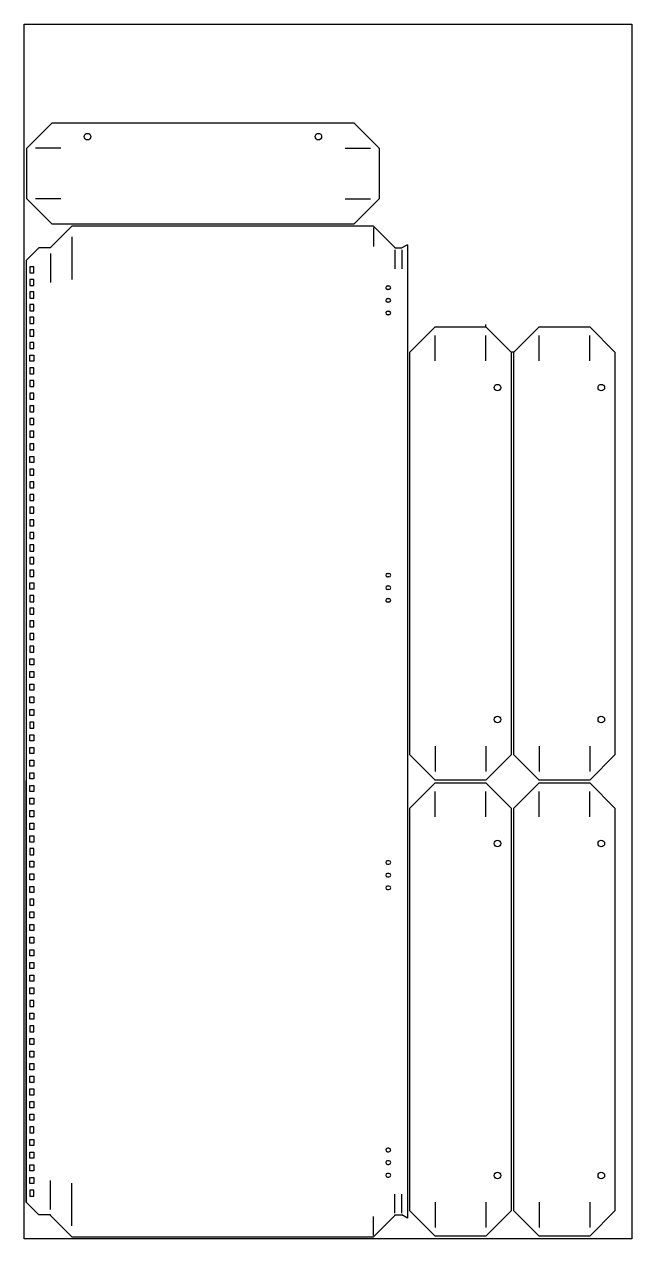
# Model space of a CAD drawing. Header units: millimetres. Extents: x 4422 to 11886, y 3045 to 5549.
# Drawn here: x 10686 to 11886, y 3045 to 5445 of the extents above; entities that cross this region are included whole.
import ezdxf

# ---------------------------------------------------------------- set-up
doc = ezdxf.new("R2010")
doc.units = ezdxf.units.MM

msp = doc.modelspace()

# ---------------------------------------------------------------- linework, layer by layer
for p, q in [((10685.6, 5444.9), (11885.6, 5444.9)), ((10685.6, 3044.9), (10685.6, 5444.9)), ((11885.6, 5444.9), (11885.6, 3044.9)), ((10740.6, 5249.9), (10690.6, 5199.9)), ((10740.6, 5249.9), (11336.6, 5249.9)), ((11336.6, 5249.9), (11386.6, 5199.9)), ((10690.6, 5099.9), (10690.6, 5199.9)), ((10757.9, 5199.9), (10707.9, 5199.9)), ((11319.3, 5199.9), (11369.3, 5199.9)), ((11386.6, 5199.9), (11386.6, 5099.9)), ((10740.6, 5049.9), (10690.6, 5099.9)), ((10757.9, 5099.9), (10707.9, 5099.9)), ((11319.3, 5099.9), (11369.3, 5099.9)), ((11336.6, 5049.9), (11386.6, 5099.9)), ((11336.6, 5049.9), (10740.6, 5049.9)), ((11375.6, 5045.9), (10779.6, 5045.9)), ((11417.6, 5003.9), (11375.6, 5045.9)), ((11375.6, 5043.5), (11375.6, 5006)), ((10779.6, 5024.8), (10779.6, 4940.4)), ((10689.6, 4977.9), (10714.6, 5002.9)), ((10737.6, 5002.9), (10714.6, 5002.9)), ((10737.6, 5003.9), (10737.6, 5002.9)), ((11417.6, 5002.9), (11417.6, 5003.9)), ((11417.6, 5003.9), (11417.6, 5002.9)), ((11417.6, 5002.9), (11431.6, 5002.9)), ((11417.6, 4999.4), (11417.6, 4961.9)), ((11442.6, 5009.4), (11431.6, 5002.9)), ((11431.6, 4999.4), (11431.6, 4961.9)), ((11442.6, 5009.4), (11442.6, 3085.4)), ((10689.6, 4978.9), (10689.6, 3116.9)), ((10737.6, 4991.9), (10737.6, 4934.6)), ((11597.6, 4846.9), (11597.6, 4851.9)), ((11447.6, 4796.9), (11497.6, 4846.9)), ((11497.6, 4846.9), (11597.6, 4846.9)), ((11497.6, 4779.7), (11497.6, 4829.7)), ((11647.6, 4796.9), (11597.6, 4846.9)), ((11597.6, 4779.7), (11597.6, 4829.7)), ((11652.6, 4796.9), (11702.6, 4846.9)), ((11702.6, 4846.9), (11802.6, 4846.9)), ((11702.6, 4779.7), (11702.6, 4829.7)), ((11852.6, 4796.9), (11802.6, 4846.9)), ((11802.6, 4779.7), (11802.6, 4829.7)), ((11447.6, 4000.9), (11447.6, 4796.9)), ((11647.6, 4796.9), (11647.6, 4000.9)), ((11652.6, 4796.9), (11647.6, 4796.9)), ((11652.6, 4000.9), (11652.6, 4796.9)), ((11852.6, 4796.9), (11852.6, 4000.9)), ((11497.6, 4018.2), (11497.6, 3968.2)), ((11597.6, 4018.2), (11597.6, 3968.2)), ((11702.6, 4018.2), (11702.6, 3968.2)), ((11802.6, 4018.2), (11802.6, 3968.2)), ((11447.6, 4000.9), (11497.6, 3950.9)), ((11647.6, 4000.9), (11597.6, 3950.9)), ((11652.6, 4000.9), (11702.6, 3950.9)), ((11852.6, 4000.9), (11802.6, 3950.9)), ((11447.6, 3895.9), (11497.6, 3945.9)), ((11597.6, 3950.9), (11497.6, 3950.9)), ((11497.6, 3945.9), (11597.6, 3945.9)), ((11647.6, 3895.9), (11597.6, 3945.9)), ((11652.6, 3895.9), (11702.6, 3945.9)), ((11802.6, 3950.9), (11702.6, 3950.9)), ((11702.6, 3945.9), (11802.6, 3945.9)), ((11852.6, 3895.9), (11802.6, 3945.9)), ((11497.6, 3878.7), (11497.6, 3928.7)), ((11597.6, 3878.7), (11597.6, 3928.7)), ((11702.6, 3878.7), (11702.6, 3928.7)), ((11802.6, 3878.7), (11802.6, 3928.7)), ((11447.6, 3099.9), (11447.6, 3895.9)), ((11647.6, 3895.9), (11647.6, 3099.9)), ((11652.6, 3099.9), (11652.6, 3895.9)), ((11852.6, 3895.9), (11852.6, 3099.9)), ((10737.6, 3103), (10737.6, 3160.3)), ((10779.6, 3070.1), (10779.6, 3154.5)), ((11417.6, 3095.5), (11417.6, 3133)), ((11431.6, 3095.5), (11431.6, 3133)), ((10689.6, 3116.9), (10714.6, 3091.9)), ((11447.6, 3099.9), (11497.6, 3049.9)), ((11497.6, 3117.2), (11497.6, 3067.2)), ((11597.6, 3117.2), (11597.6, 3067.2)), ((11647.6, 3099.9), (11597.6, 3049.9)), ((11652.6, 3099.9), (11702.6, 3049.9)), ((11702.6, 3117.2), (11702.6, 3067.2)), ((11802.6, 3117.2), (11802.6, 3067.2)), ((11852.6, 3099.9), (11802.6, 3049.9)), ((10737.6, 3091.9), (10714.6, 3091.9)), ((10737.6, 3090.9), (10737.6, 3091.9)), ((10737.6, 3090.9), (10737.6, 3091.9)), ((10779.6, 3048.9), (10737.6, 3090.9)), ((10779.6, 3048.9), (10737.6, 3090.9)), ((11375.6, 3048.9), (11417.6, 3090.9)), ((11375.6, 3051.4), (11375.6, 3088.9)), ((11417.6, 3090.9), (11417.6, 3091.9)), ((11417.6, 3090.9), (11417.6, 3091.9)), ((11417.6, 3091.9), (11431.6, 3091.9)), ((11442.6, 3085.4), (11431.6, 3091.9)), ((10685.6, 3044.9), (10685.6, 3048.9)), ((10779.6, 3048.9), (11375.6, 3048.9)), ((11375.6, 3048.9), (11375.6, 3048.9)), ((11375.6, 3048.9), (11375.6, 3048.9)), ((11597.6, 3049.9), (11497.6, 3049.9)), ((11802.6, 3049.9), (11702.6, 3049.9)), ((11885.6, 3044.9), (10685.6, 3044.9))]:
    msp.add_line(p, q)
at = {"color": 1}
for p, q in [((10779.6, 5045.9), (10737.6, 5003.9)), ((10737.6, 5003.9), (10737.6, 5002.9)), ((11442.6, 5008.4), (11442.6, 5009.4)), ((10689.6, 4977.9), (10689.6, 4920.4)), ((10689.6, 4088.4), (10689.6, 3950.4)), ((10689.6, 3117.9), (10689.6, 3116.9)), ((10737.6, 3090.9), (10737.6, 3091.9)), ((10779.6, 3048.9), (10737.6, 3090.9))]:
    msp.add_line(p, q, dxfattribs=at)
msp.add_lwpolyline([(10689.6, 4978.9), (10689.6, 4978.9)], close=True, dxfattribs=at)
for points in [[(10689.6, 4977.9), (10689.6, 4976.9)], [(10689.6, 4920.4), (10689.6, 4088.4)], [(10689.6, 3116.9), (10689.6, 3950.4)], [(10689.6, 3116.9), (10689.6, 3117.9)]]:
    msp.add_lwpolyline(points, dxfattribs=at)
at = {"color": 0}
for points in [[(10704.6, 4953.9), (10704.6, 4965.9), (10696.6, 4965.9), (10696.6, 4953.9)], [(10704.6, 4928.9), (10704.6, 4940.9), (10696.6, 4940.9), (10696.6, 4928.9)], [(10704.6, 4903.9), (10704.6, 4915.9), (10696.6, 4915.9), (10696.6, 4903.9)], [(10704.6, 4878.9), (10704.6, 4890.9), (10696.6, 4890.9), (10696.6, 4878.9)], [(10704.6, 4853.9), (10704.6, 4865.9), (10696.6, 4865.9), (10696.6, 4853.9)], [(10704.6, 4828.9), (10704.6, 4840.9), (10696.6, 4840.9), (10696.6, 4828.9)], [(10704.6, 4803.9), (10704.6, 4815.9), (10696.6, 4815.9), (10696.6, 4803.9)], [(10704.6, 4790.9), (10704.6, 4778.9), (10696.6, 4778.9), (10696.6, 4790.9)], [(10704.6, 4753.9), (10704.6, 4765.9), (10696.6, 4765.9), (10696.6, 4753.9)], [(10704.6, 4728.9), (10704.6, 4740.9), (10696.6, 4740.9), (10696.6, 4728.9)], [(10704.6, 4703.9), (10704.6, 4715.9), (10696.6, 4715.9), (10696.6, 4703.9)], [(10704.6, 4678.9), (10704.6, 4690.9), (10696.6, 4690.9), (10696.6, 4678.9)], [(10704.6, 4653.9), (10704.6, 4665.9), (10696.6, 4665.9), (10696.6, 4653.9)], [(10704.6, 4628.9), (10704.6, 4640.9), (10696.6, 4640.9), (10696.6, 4628.9)], [(10704.6, 4603.9), (10704.6, 4615.9), (10696.6, 4615.9), (10696.6, 4603.9)], [(10704.6, 4590.9), (10704.6, 4578.9), (10696.6, 4578.9), (10696.6, 4590.9)], [(10704.6, 4553.9), (10704.6, 4565.9), (10696.6, 4565.9), (10696.6, 4553.9)], [(10704.6, 4528.9), (10704.6, 4540.9), (10696.6, 4540.9), (10696.6, 4528.9)], [(10704.6, 4503.9), (10704.6, 4515.9), (10696.6, 4515.9), (10696.6, 4503.9)], [(10704.6, 4478.9), (10704.6, 4490.9), (10696.6, 4490.9), (10696.6, 4478.9)], [(10704.6, 4453.9), (10704.6, 4465.9), (10696.6, 4465.9), (10696.6, 4453.9)], [(10704.6, 4428.9), (10704.6, 4440.9), (10696.6, 4440.9), (10696.6, 4428.9)], [(10704.6, 4403.9), (10704.6, 4415.9), (10696.6, 4415.9), (10696.6, 4403.9)], [(10704.6, 4378.9), (10704.6, 4390.9), (10696.6, 4390.9), (10696.6, 4378.9)], [(10704.6, 4353.9), (10704.6, 4365.9), (10696.6, 4365.9), (10696.6, 4353.9)], [(10704.6, 4340.9), (10704.6, 4328.9), (10696.6, 4328.9), (10696.6, 4340.9)], [(10704.6, 4303.9), (10704.6, 4315.9), (10696.6, 4315.9), (10696.6, 4303.9)], [(10704.6, 4278.9), (10704.6, 4290.9), (10696.6, 4290.9), (10696.6, 4278.9)], [(10704.6, 4253.9), (10704.6, 4265.9), (10696.6, 4265.9), (10696.6, 4253.9)], [(10704.6, 4228.9), (10704.6, 4240.9), (10696.6, 4240.9), (10696.6, 4228.9)], [(10704.6, 4203.9), (10704.6, 4215.9), (10696.6, 4215.9), (10696.6, 4203.9)], [(10704.6, 4190.9), (10704.6, 4178.9), (10696.6, 4178.9), (10696.6, 4190.9)], [(10704.6, 4165.9), (10704.6, 4153.9), (10696.6, 4153.9), (10696.6, 4165.9)], [(10704.6, 4140.9), (10704.6, 4128.9), (10696.6, 4128.9), (10696.6, 4140.9)], [(10704.6, 4115.9), (10704.6, 4103.9), (10696.6, 4103.9), (10696.6, 4115.9)], [(10704.6, 4090.9), (10704.6, 4078.9), (10696.6, 4078.9), (10696.6, 4090.9)], [(10704.6, 4053.9), (10704.6, 4065.9), (10696.6, 4065.9), (10696.6, 4053.9)], [(10704.6, 4040.9), (10704.6, 4028.9), (10696.6, 4028.9), (10696.6, 4040.9)], [(10704.6, 4015.9), (10704.6, 4003.9), (10696.6, 4003.9), (10696.6, 4015.9)], [(10704.6, 3990.9), (10704.6, 3978.9), (10696.6, 3978.9), (10696.6, 3990.9)], [(10704.6, 3965.9), (10704.6, 3953.9), (10696.6, 3953.9), (10696.6, 3965.9)], [(10704.6, 3940.9), (10704.6, 3928.9), (10696.6, 3928.9), (10696.6, 3940.9)], [(10704.6, 3915.9), (10704.6, 3903.9), (10696.6, 3903.9), (10696.6, 3915.9)], [(10704.6, 3890.9), (10704.6, 3878.9), (10696.6, 3878.9), (10696.6, 3890.9)], [(10704.6, 3865.9), (10704.6, 3853.9), (10696.6, 3853.9), (10696.6, 3865.9)], [(10704.6, 3840.9), (10704.6, 3828.9), (10696.6, 3828.9), (10696.6, 3840.9)], [(10704.6, 3803.9), (10704.6, 3815.9), (10696.6, 3815.9), (10696.6, 3803.9)], [(10704.6, 3790.9), (10704.6, 3778.9), (10696.6, 3778.9), (10696.6, 3790.9)], [(10704.6, 3765.9), (10704.6, 3753.9), (10696.6, 3753.9), (10696.6, 3765.9)], [(10704.6, 3740.9), (10704.6, 3728.9), (10696.6, 3728.9), (10696.6, 3740.9)], [(10704.6, 3703.9), (10704.6, 3715.9), (10696.6, 3715.9), (10696.6, 3703.9)], [(10704.6, 3690.9), (10704.6, 3678.9), (10696.6, 3678.9), (10696.6, 3690.9)], [(10704.6, 3665.9), (10704.6, 3653.9), (10696.6, 3653.9), (10696.6, 3665.9)], [(10704.6, 3640.9), (10704.6, 3628.9), (10696.6, 3628.9), (10696.6, 3640.9)], [(10704.6, 3615.9), (10704.6, 3603.9), (10696.6, 3603.9), (10696.6, 3615.9)], [(10704.6, 3590.9), (10704.6, 3578.9), (10696.6, 3578.9), (10696.6, 3590.9)], [(10704.6, 3565.9), (10704.6, 3553.9), (10696.6, 3553.9), (10696.6, 3565.9)], [(10704.6, 3540.9), (10704.6, 3528.9), (10696.6, 3528.9), (10696.6, 3540.9)], [(10704.6, 3503.9), (10704.6, 3515.9), (10696.6, 3515.9), (10696.6, 3503.9)], [(10704.6, 3490.9), (10704.6, 3478.9), (10696.6, 3478.9), (10696.6, 3490.9)], [(10704.6, 3453.9), (10704.6, 3465.9), (10696.6, 3465.9), (10696.6, 3453.9)], [(10704.6, 3440.9), (10704.6, 3428.9), (10696.6, 3428.9), (10696.6, 3440.9)], [(10704.6, 3415.9), (10704.6, 3403.9), (10696.6, 3403.9), (10696.6, 3415.9)], [(10704.6, 3390.9), (10704.6, 3378.9), (10696.6, 3378.9), (10696.6, 3390.9)], [(10704.6, 3365.9), (10704.6, 3353.9), (10696.6, 3353.9), (10696.6, 3365.9)], [(10704.6, 3340.9), (10704.6, 3328.9), (10696.6, 3328.9), (10696.6, 3340.9)], [(10704.6, 3315.9), (10704.6, 3303.9), (10696.6, 3303.9), (10696.6, 3315.9)], [(10704.6, 3290.9), (10704.6, 3278.9), (10696.6, 3278.9), (10696.6, 3290.9)], [(10704.6, 3253.9), (10704.6, 3265.9), (10696.6, 3265.9), (10696.6, 3253.9)], [(10704.6, 3240.9), (10704.6, 3228.9), (10696.6, 3228.9), (10696.6, 3240.9)], [(10704.6, 3215.9), (10704.6, 3203.9), (10696.6, 3203.9), (10696.6, 3215.9)], [(10704.6, 3190.9), (10704.6, 3178.9), (10696.6, 3178.9), (10696.6, 3190.9)], [(10704.6, 3165.9), (10704.6, 3153.9), (10696.6, 3153.9), (10696.6, 3165.9)], [(10704.6, 3128.9), (10704.6, 3140.9), (10696.6, 3140.9), (10696.6, 3128.9)]]:
    msp.add_lwpolyline(points, close=True, dxfattribs=at)
for points in [[(11403.1, 4927.9), (11406.1, 4927.9)], [(11406.1, 4920.9), (11403.1, 4920.9)], [(11403.1, 4902.9), (11406.1, 4902.9)], [(11406.1, 4895.9), (11403.1, 4895.9)], [(11403.1, 4877.9), (11406.1, 4877.9)], [(11406.1, 4870.9), (11403.1, 4870.9)], [(11403.1, 4359.9), (11406.1, 4359.9)], [(11406.1, 4352.9), (11403.1, 4352.9)], [(11403.1, 4334.9), (11406.1, 4334.9)], [(11406.1, 4327.9), (11403.1, 4327.9)], [(11403.1, 4309.9), (11406.1, 4309.9)], [(11406.1, 4302.9), (11403.1, 4302.9)], [(11406.1, 3791.9), (11403.1, 3791.9)], [(11403.1, 3784.9), (11406.1, 3784.9)], [(11406.1, 3766.9), (11403.1, 3766.9)], [(11403.1, 3759.9), (11406.1, 3759.9)], [(11406.1, 3741.9), (11403.1, 3741.9)], [(11403.1, 3734.9), (11406.1, 3734.9)], [(11406.1, 3223.9), (11403.1, 3223.9)], [(11403.1, 3216.9), (11406.1, 3216.9)], [(11406.1, 3198.9), (11403.1, 3198.9)], [(11403.1, 3191.9), (11406.1, 3191.9)], [(11406.1, 3173.9), (11403.1, 3173.9)], [(11403.1, 3166.9), (11406.1, 3166.9)]]:
    msp.add_lwpolyline(points)
for centre in [(10810.6, 5222.9), (11266.6, 5222.9), (11620.6, 4726.9), (11825.6, 4726.9), (11620.6, 4070.9), (11825.6, 4070.9), (11620.6, 3825.9), (11825.6, 3825.9), (11620.6, 3169.9), (11825.6, 3169.9)]:
    msp.add_circle(centre, 6.5)
for centre, start, end in [((11403.1, 4924.4), 90, 270), ((11406.1, 4924.4), 270, 90), ((11403.1, 4899.4), 90, 270), ((11406.1, 4899.4), 270, 90), ((11403.1, 4874.4), 90, 270), ((11406.1, 4874.4), 270, 90), ((11403.1, 4356.4), 90, 270), ((11406.1, 4356.4), 270, 90), ((11403.1, 4331.4), 90, 270), ((11406.1, 4331.4), 270, 90), ((11403.1, 4306.4), 90, 270), ((11406.1, 4306.4), 270, 90), ((11403.1, 3788.4), 90, 270), ((11406.1, 3788.4), 270, 90), ((11403.1, 3763.4), 90, 270), ((11406.1, 3763.4), 270, 90), ((11403.1, 3738.4), 90, 270), ((11406.1, 3738.4), 270, 90), ((11403.1, 3220.4), 90, 270), ((11406.1, 3220.4), 270, 90), ((11403.1, 3195.4), 90, 270), ((11406.1, 3195.4), 270, 90), ((11403.1, 3170.4), 90, 270), ((11406.1, 3170.4), 270, 90)]:
    msp.add_arc(centre, 3.5, start, end)

doc.saveas('drawing.dxf')
